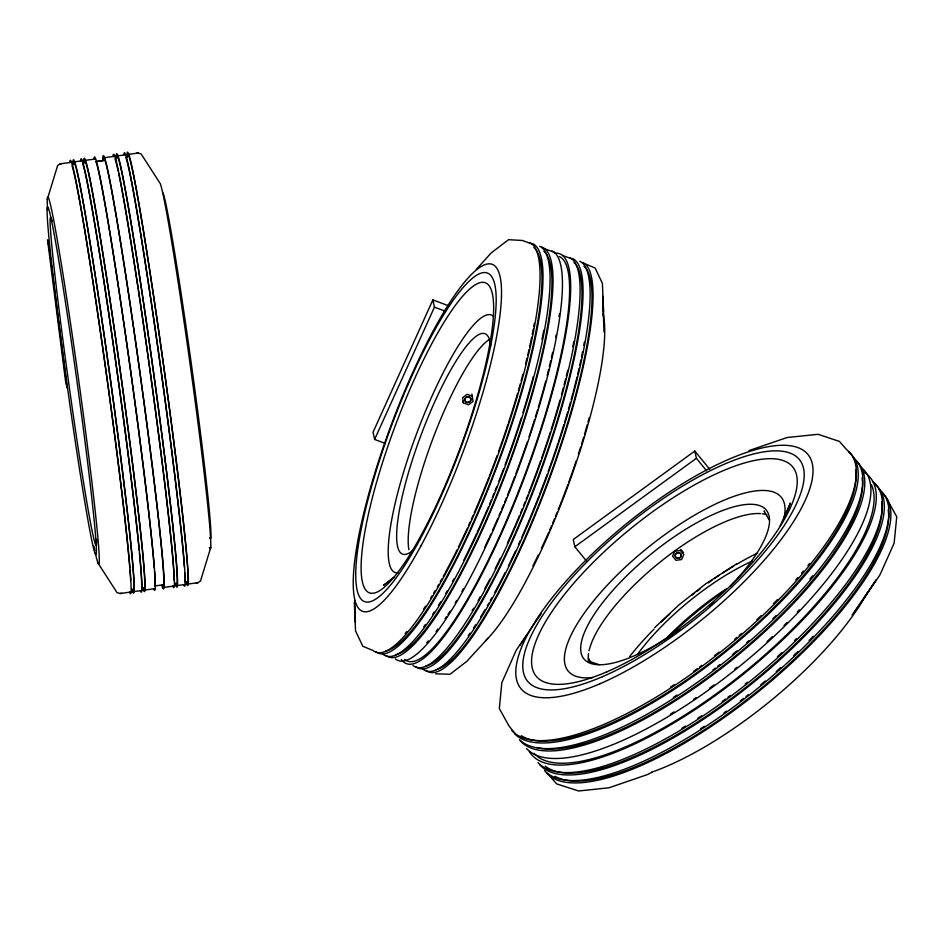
<?xml version="1.0" encoding="UTF-8"?>
<svg xmlns="http://www.w3.org/2000/svg" width="944" height="944" viewBox="0 0 944 944"><rect width="100%" height="100%" fill="white"/><g stroke="black" fill="none" stroke-linecap="round" stroke-linejoin="round"><path stroke-width="1.42" d="M47.342 199.231L57.631 165.542L60.192 163.831L71.402 162.321M210.807 547.308L200.506 580.997L197.945 582.708L186.735 584.218M785.42 516.297L790.388 503.046L780.157 525.914M449.285 306.057L432.883 299.921L373.045 432.199L374.615 439.432L385.553 443.527M374.615 439.432L434.441 307.154L432.883 299.921M865.542 595.994L869.483 589.847M519.991 645.283L526.599 635.454M870.215 588.749L876.091 580.017L852.09 615.087M541.313 613.565L516.179 650.322L501.819 682.748L499.329 708.555L508.946 725.877L515.129 733.594M854.768 611.736L879.902 574.979L894.121 543.189L896.753 516.746L887.136 499.423M476.283 269.477L491.187 252.909L508.556 239.682L522.339 240.472L531.968 243.977M487.906 638.345L466.773 661.378L450.04 674.252L435.609 673.815M654.664 627.666L679.102 604.762L705.9 583.711L736.544 563.91M394.38 576.926L383.441 585.339L394.557 577.315M709.735 469.321L694.819 451.043L573.268 539.52L574.837 546.753L586.956 561.597M574.837 546.753L696.389 458.288L694.819 451.043M651.95 772.286L647.1 774.694L608.986 787.78L578.637 790.989L556.653 783.886L549.656 775.897M748.981 450.607L787.084 437.52L818.118 434.311L839.428 441.414L846.426 449.403A218.772 72.11 -39.2 0 1 733.795 641.212A218.772 72.11 -39.2 0 1 511.943 730.609M72.924 162.061L82.222 160.81M83.745 160.551L95.58 158.958M102.825 157.908L114.672 156.303M116.195 156.043L125.481 154.804M127.003 154.545L138.213 153.034L141.152 153.978L160.244 183.573A185.201 5.416 82.1 0 1 193.485 388.869A185.201 5.416 82.1 0 1 209.403 547.461M95.568 161.625L103.203 160.563A216.07 6.325 82.1 0 1 139.806 371.96A216.07 6.325 82.1 0 1 162.203 584.914M104.855 160.386L95.946 161.625A216.07 6.325 82.1 0 1 126.378 341.138A216.07 6.325 82.1 0 1 154.273 567.969M154.568 585.976L163.843 584.737M97.905 562.966L116.997 592.561L119.935 593.505L131.133 591.994M132.656 591.735L141.954 590.496M143.476 590.236L155.312 588.631M162.557 587.581L174.404 585.976M175.926 585.728L185.225 584.478M136.55 153.211L138.213 153.034M60.192 163.831L61.856 163.642M196.281 582.896L197.945 582.708M119.935 593.505L121.587 593.328M588.124 660.989L599.074 664.67M544.924 248.827L554.352 252.343M562.589 255.435L572.017 258.963M584.973 263.801L595.145 268.002L602.402 283.377L603.629 312.11M434.441 307.154L445.379 311.249M472.366 396.268L467.174 394.321L462.654 397.613L463.327 402.852L468.507 404.787L473.038 401.495L471.906 394.12M696.389 458.288L706.631 470.844M680.813 549.384L683.35 552.488M764.522 511.66L764.097 510.999L769.053 519.778M588.655 658.511L590.779 662.275M462.855 400.704L463.327 402.852M603.653 316.924L602.744 296.357M354.802 606.791L355.357 622.108L354.59 600.054M602.744 296.593L603.995 332.052M354.319 602.178L355.546 630.911L362.815 646.286L372.986 650.475A218.772 45.324 -69.5 0 0 491.647 471.788A218.772 45.324 -69.5 0 0 529.702 242.549M880.953 491.706A218.772 72.11 -39.2 0 1 768.322 683.515A218.772 72.11 -39.2 0 1 546.47 772.912M864.256 472.354A218.772 72.11 -39.2 0 1 751.566 667.479A218.772 72.11 -39.2 0 1 529.301 751.518M872.504 481.369A218.772 72.11 -39.2 0 1 759.885 673.178A218.772 72.11 -39.2 0 1 538.033 762.563M879.029 489.358A218.772 72.11 -39.2 0 1 766.41 681.167A218.772 72.11 -39.2 0 1 544.558 770.564M874.427 483.717A218.772 72.11 -39.2 0 1 761.808 675.526A218.772 72.11 -39.2 0 1 539.944 764.923M881.637 501.878A216.07 71.213 -39.2 0 1 744.25 688.648A216.07 71.213 -39.2 0 1 545.195 766.15M888.151 509.878A216.07 71.213 -39.2 0 1 755.176 693.144A216.07 71.213 -39.2 0 1 554.919 776.287M867.088 593.233A185.201 61.041 -39.2 0 1 651.679 772.216M854.863 459.74A218.772 72.11 -39.2 0 1 742.232 651.549A218.772 72.11 -39.2 0 1 520.38 740.946M862.061 477.912A216.07 71.213 -39.2 0 1 737.889 654.015A216.07 71.213 -39.2 0 1 536.617 747.471M871.395 484.638A216.07 71.213 -39.2 0 1 744.674 671.998A216.07 71.213 -39.2 0 1 537.136 756.274M536.027 755.353A216.07 71.213 -39.2 0 1 533.985 753.324M629.554 656.658A143.736 47.377 -39.2 0 1 653.98 629.129M661.225 621.99A143.736 47.377 -39.2 0 1 669.91 613.871M692.247 594.956A143.736 47.377 -39.2 0 1 694.524 593.162M696.825 591.381A143.736 47.377 -39.2 0 1 700.271 588.749M708.319 582.837A143.736 47.377 -39.2 0 1 711.906 580.289M714.313 578.625A143.736 47.377 -39.2 0 1 719.151 575.333M722.797 572.925A143.736 47.377 -39.2 0 1 733.641 566.117M736.013 564.689A143.736 47.377 -39.2 0 1 756.887 553.373M813.197 636.315A216.07 71.213 -39.2 0 1 809.114 640.504M797.916 651.608A216.07 71.213 -39.2 0 1 793.692 655.643M780.676 667.609A216.07 71.213 -39.2 0 1 776.251 671.526M765.218 681.002A216.07 71.213 -39.2 0 1 760.758 684.707M748.273 694.737A216.07 71.213 -39.2 0 1 745.984 696.53M743.683 698.3A216.07 71.213 -39.2 0 1 740.226 700.944M726.396 711.139A216.07 71.213 -39.2 0 1 723.977 712.873M704.342 726.231A216.07 71.213 -39.2 0 1 700.649 728.626M860.999 467.268A218.772 72.11 -39.2 0 1 748.38 659.077A218.772 72.11 -39.2 0 1 526.516 748.462M852.939 457.392A218.772 72.11 -39.2 0 1 741.996 647.785A218.772 72.11 -39.2 0 1 519.46 739.648M848.337 451.751A218.772 72.11 -39.2 0 1 737.394 642.144A218.772 72.11 -39.2 0 1 514.858 734.007M855.547 469.923A216.07 71.213 -39.2 0 1 721.086 654.357A216.07 71.213 -39.2 0 1 521.182 735.647M796.571 638.569A216.07 71.213 -39.2 0 1 794.506 640.587M781.797 652.67A216.07 71.213 -39.2 0 1 777.443 656.658M747.459 682.217A216.07 71.213 -39.2 0 1 745.182 684.034M730.243 695.563A216.07 71.213 -39.2 0 1 727.93 697.274M725.629 698.985A216.07 71.213 -39.2 0 1 722.172 701.498M701.522 715.812A216.07 71.213 -39.2 0 1 697.817 718.242M685.556 726.019A216.07 71.213 -39.2 0 1 681.91 728.237M799.332 609.836A216.07 71.213 -39.2 0 1 797.255 612.042M787.084 622.45A216.07 71.213 -39.2 0 1 784.027 625.471M772.452 636.563A216.07 71.213 -39.2 0 1 767.035 641.554M737.087 667.207A216.07 71.213 -39.2 0 1 734.821 669.025M714.124 684.884A216.07 71.213 -39.2 0 1 709.51 688.223M696.165 697.581A216.07 71.213 -39.2 0 1 693.698 699.244M674.04 711.918A216.07 71.213 -39.2 0 1 670.393 714.136M812.666 575.746A216.07 71.213 -39.2 0 1 809.94 579.014M775.98 615.606A216.07 71.213 -39.2 0 1 772.876 618.627M749.052 640.539A216.07 71.213 -39.2 0 1 746.834 642.475M736.898 650.888A216.07 71.213 -39.2 0 1 732.426 654.581M719.894 664.564A216.07 71.213 -39.2 0 1 717.593 666.334M715.292 668.104A216.07 71.213 -39.2 0 1 712.98 669.851M677.025 695.079A216.07 71.213 -39.2 0 1 673.332 697.439M592.549 677.556A137.482 45.312 -39.2 0 1 643.926 550.812A137.482 45.312 -39.2 0 1 783.591 519.46M679.727 629.672A117.693 38.787 -39.2 0 1 584.395 632.586A117.693 38.787 -39.2 0 1 729.441 508.12A117.693 38.787 -39.2 0 1 730.408 586.177M713.924 602.248A117.693 38.787 -39.2 0 1 709.593 606.131M670.157 635.277A165.542 54.563 -39.2 0 1 725.37 590.165M809.657 563.426A216.07 71.213 -39.2 0 1 807.911 565.586M803.415 571.026A216.07 71.213 -39.2 0 1 801.562 573.22M797.774 577.622A216.07 71.213 -39.2 0 1 795.839 579.828M777.49 599.546A216.07 71.213 -39.2 0 1 773.514 603.57M761.076 615.689A216.07 71.213 -39.2 0 1 756.793 619.701M741.418 633.518A216.07 71.213 -39.2 0 1 739.199 635.442M736.993 637.33A216.07 71.213 -39.2 0 1 734.81 639.194M719.092 652.068A216.07 71.213 -39.2 0 1 714.514 655.679M701.84 665.319A216.07 71.213 -39.2 0 1 699.539 667.019M697.238 668.694A216.07 71.213 -39.2 0 1 693.793 671.184M674.193 684.671A216.07 71.213 -39.2 0 1 670.5 687.079M667.786 636.929A117.693 38.787 -39.2 0 1 726.255 588.926M637.353 654.534A117.693 38.787 -39.2 0 1 751.92 561.279M588.324 660.127A117.693 38.787 -39.2 0 1 588.525 653.649M589.068 650.758A117.693 38.787 -39.2 0 1 660.906 561.444A117.693 38.787 -39.2 0 1 760.616 513.607M762.304 513.772A117.693 38.787 -39.2 0 1 766.906 514.787M582.696 262.385A218.772 45.324 -69.5 0 1 544.641 491.612A218.772 45.324 -69.5 0 1 425.98 670.311M554.966 253.228A218.772 45.324 -69.5 0 1 524.274 477.959A218.772 45.324 -69.5 0 1 401.377 659.526M569.751 257.535A218.772 45.324 -69.5 0 1 531.684 486.762A218.772 45.324 -69.5 0 1 413.024 665.461M579.758 261.276A218.772 45.324 -69.5 0 1 541.691 490.514A218.772 45.324 -69.5 0 1 423.042 669.202M572.689 258.632A218.772 45.324 -69.5 0 1 534.634 487.871A218.772 45.324 -69.5 0 1 415.974 666.558M573.976 262.574A216.07 44.769 -69.5 0 1 539.685 472.802A216.07 44.769 -69.5 0 1 425.956 665.968M583.982 266.326A216.07 44.769 -69.5 0 1 549.703 476.543A216.07 44.769 -69.5 0 1 435.975 669.721M602.886 313.526A185.201 38.374 -69.5 0 1 570.683 478.49A185.201 38.374 -69.5 0 1 485.511 640.752M589.08 417.98A175.372 36.332 -69.5 0 1 588.006 421.992M587.251 424.706A175.372 36.332 -69.5 0 1 584.501 434.37M583.675 437.178A175.372 36.332 -69.5 0 1 581.539 444.223M580.654 447.055A175.372 36.332 -69.5 0 1 578.401 454.135M576.111 461.12A175.372 36.332 -69.5 0 1 568.843 482.006M567.816 484.803A175.372 36.332 -69.5 0 1 562.069 500.013M561.538 501.382A175.372 36.332 -69.5 0 1 558.293 509.559M557.184 512.273A175.372 36.332 -69.5 0 1 555.509 516.356M554.388 519.07A175.372 36.332 -69.5 0 1 552.677 523.106M551.544 525.784A175.372 36.332 -69.5 0 1 549.821 529.773M548.665 532.416A175.372 36.332 -69.5 0 1 541.455 548.275M538.198 555.143A175.372 36.332 -69.5 0 1 532.923 565.822M584.36 342.165A216.07 44.769 -69.5 0 1 583.793 345.28M582.566 351.805A216.07 44.769 -69.5 0 1 581.48 357.186M580.902 359.924A216.07 44.769 -69.5 0 1 579.699 365.505M579.061 368.325A216.07 44.769 -69.5 0 1 577.728 374.048M577.044 376.951A216.07 44.769 -69.5 0 1 573.327 391.63M572.973 392.964A216.07 44.769 -69.5 0 1 571.167 399.666M570.412 402.38A216.07 44.769 -69.5 0 1 568.465 409.259M567.663 412.032A216.07 44.769 -69.5 0 1 564.748 421.838M563.887 424.67A216.07 44.769 -69.5 0 1 558.494 441.639M558.034 443.055A216.07 44.769 -69.5 0 1 548.145 471.622M547.154 474.36A216.07 44.769 -69.5 0 1 539.472 494.691M538.953 496.025A216.07 44.769 -69.5 0 1 521.466 537.95M520.297 540.546A216.07 44.769 -69.5 0 1 518.551 544.417M515.495 551.084A216.07 44.769 -69.5 0 1 508.415 565.94M505.158 572.512A216.07 44.769 -69.5 0 1 494.821 592.372M491.836 597.788A216.07 44.769 -69.5 0 1 490.349 600.455M488.85 603.098A216.07 44.769 -69.5 0 1 487.352 605.694M485.122 609.517A216.07 44.769 -69.5 0 1 480.685 616.869M475.611 624.881A216.07 44.769 -69.5 0 1 473.475 628.114M470.029 633.153A216.07 44.769 -69.5 0 1 468.224 635.725M541.419 246.95A218.772 45.324 -69.5 0 1 505.736 473.652A218.772 45.324 -69.5 0 1 385.943 655.325M543.945 251.34A216.07 44.769 -69.5 0 1 509.654 461.569A216.07 44.769 -69.5 0 1 395.925 654.735M559.367 256.544A216.07 44.769 -69.5 0 1 521.784 482.939A216.07 44.769 -69.5 0 1 404.587 659.419M573.787 341.539A216.07 44.769 -69.5 0 1 572.807 346.731M567.722 370.308A216.07 44.769 -69.5 0 1 566.317 376.113M565.598 379.04A216.07 44.769 -69.5 0 1 564.087 384.928M563.32 387.89A216.07 44.769 -69.5 0 1 561.527 394.568M560.016 400.008A216.07 44.769 -69.5 0 1 551.225 429.402M550.317 432.234A216.07 44.769 -69.5 0 1 548.016 439.302M547.579 440.647A216.07 44.769 -69.5 0 1 541.561 458.288M540.593 461.026A216.07 44.769 -69.5 0 1 528.947 492.284M527.873 495.022A216.07 44.769 -69.5 0 1 526.233 499.128M525.135 501.866A216.07 44.769 -69.5 0 1 523.472 505.972M522.351 508.71A216.07 44.769 -69.5 0 1 520.663 512.804M519.53 515.518A216.07 44.769 -69.5 0 1 507.388 543.213M500.344 558.187A216.07 44.769 -69.5 0 1 495.152 568.772M489.96 578.943A216.07 44.769 -69.5 0 1 484.815 588.619M480.331 596.714A216.07 44.769 -69.5 0 1 478.089 600.655M473.628 608.266A216.07 44.769 -69.5 0 1 472.142 610.721M559.403 313.951A216.07 44.769 -69.5 0 1 559.025 316.806M556.122 334.931A216.07 44.769 -69.5 0 1 555.65 337.504M552.629 352.348A216.07 44.769 -69.5 0 1 551.379 357.977M550.73 360.82A216.07 44.769 -69.5 0 1 549.361 366.591M548.653 369.505A216.07 44.769 -69.5 0 1 547.178 375.37M545.656 381.282A216.07 44.769 -69.5 0 1 538.34 407.265M537.502 410.085A216.07 44.769 -69.5 0 1 535.331 417.142M534.446 419.962A216.07 44.769 -69.5 0 1 529.018 436.73M527.2 442.134A216.07 44.769 -69.5 0 1 515.931 473.558M514.905 476.272A216.07 44.769 -69.5 0 1 511.282 485.676M510.739 487.045A216.07 44.769 -69.5 0 1 507.471 495.258M506.362 497.995A216.07 44.769 -69.5 0 1 504.686 502.102M503.565 504.828A216.07 44.769 -69.5 0 1 501.866 508.91M500.721 511.624A216.07 44.769 -69.5 0 1 498.998 515.66M497.842 518.339A216.07 44.769 -69.5 0 1 492.626 530.198M490.88 534.056A216.07 44.769 -69.5 0 1 489.712 536.605M489.086 537.974A216.07 44.769 -69.5 0 1 484.614 547.532M463.41 588.773A216.07 44.769 -69.5 0 1 461.923 591.428M456.695 600.419A216.07 44.769 -69.5 0 1 455.22 602.886M450.087 611.169A216.07 44.769 -69.5 0 1 447.928 614.532M446.5 616.692A216.07 44.769 -69.5 0 1 445.096 618.804M437.851 629.082A216.07 44.769 -69.5 0 1 436.069 631.442M428.328 640.917A216.07 44.769 -69.5 0 1 426.688 642.746M552.075 250.927A218.772 45.324 -69.5 0 1 514.02 480.154A218.772 45.324 -69.5 0 1 395.359 658.853M543.756 330.306A216.07 44.769 -69.5 0 1 541.986 339.498M533.289 376.656A216.07 44.769 -69.5 0 1 522.964 412.504M521.194 418.168A216.07 44.769 -69.5 0 1 517.985 428.069M517.548 429.414A216.07 44.769 -69.5 0 1 505.087 464.849M503.565 468.932A216.07 44.769 -69.5 0 1 498.916 481.051M496.756 486.526A216.07 44.769 -69.5 0 1 495.104 490.632M493.995 493.37A216.07 44.769 -69.5 0 1 492.32 497.476M491.199 500.202A216.07 44.769 -69.5 0 1 489.499 504.285M488.355 506.987A216.07 44.769 -69.5 0 1 477.345 531.979M476.72 533.348A216.07 44.769 -69.5 0 1 463.823 560.122M454.029 578.755A216.07 44.769 -69.5 0 1 452.542 581.469M447.314 590.708A216.07 44.769 -69.5 0 1 445.828 593.269M440.636 601.883A216.07 44.769 -69.5 0 1 438.453 605.399M434.134 612.066A216.07 44.769 -69.5 0 1 432.73 614.178M425.484 624.456A216.07 44.769 -69.5 0 1 423.703 626.816M539.708 246.301A218.772 45.324 -69.5 0 1 501.653 475.528A218.772 45.324 -69.5 0 1 382.993 654.227M532.652 243.658A218.772 45.324 -69.5 0 1 494.585 472.885A218.772 45.324 -69.5 0 1 375.924 651.584M533.926 247.599A216.07 44.769 -69.5 0 1 499.647 457.816A216.07 44.769 -69.5 0 1 385.919 650.994M534.304 323.438A216.07 44.769 -69.5 0 1 533.749 326.553M533.266 329.137A216.07 44.769 -69.5 0 1 532.251 334.412M531.708 337.102A216.07 44.769 -69.5 0 1 529.643 346.778M529.006 349.599A216.07 44.769 -69.5 0 1 527.672 355.322M526.988 358.224A216.07 44.769 -69.5 0 1 525.548 364.054M522.929 374.237A216.07 44.769 -69.5 0 1 521.112 380.939M520.356 383.653A216.07 44.769 -69.5 0 1 518.409 390.533M517.607 393.306A216.07 44.769 -69.5 0 1 508.438 422.912M507.978 424.328A216.07 44.769 -69.5 0 1 498.585 451.527M497.099 455.633A216.07 44.769 -69.5 0 1 489.417 475.965M488.898 477.298A216.07 44.769 -69.5 0 1 474.313 512.627M473.156 515.282A216.07 44.769 -69.5 0 1 471.41 519.224M470.242 521.82A216.07 44.769 -69.5 0 1 468.507 525.69M467.339 528.227A216.07 44.769 -69.5 0 1 458.359 547.213M457.061 549.856A216.07 44.769 -69.5 0 1 445.403 572.465M444.766 573.645A216.07 44.769 -69.5 0 1 443.279 576.371M441.78 579.061A216.07 44.769 -69.5 0 1 440.293 581.728M438.795 584.371A216.07 44.769 -69.5 0 1 437.308 586.967M435.066 590.791A216.07 44.769 -69.5 0 1 433.579 593.28M432.104 595.735A216.07 44.769 -69.5 0 1 430.629 598.142M425.555 606.154A216.07 44.769 -69.5 0 1 423.419 609.387M406.781 631.595A216.07 44.769 -69.5 0 1 405.129 633.483M412.988 550.305A117.693 24.391 -69.5 0 1 421.944 432.659A117.693 24.391 -69.5 0 1 490.644 345.976M398.085 572.878A137.482 28.485 -69.5 0 1 415.797 435.857A137.482 28.485 -69.5 0 1 493.193 316.051M408.882 549.668A117.693 24.391 -69.5 0 1 434.098 435.479A117.693 24.391 -69.5 0 1 489.452 339.486M126.909 157.141A218.772 6.407 82.1 0 1 163.713 366.001A218.772 6.407 82.1 0 1 186.228 582.672M102.754 159.512A218.772 6.407 82.1 0 1 139.889 371.948A218.772 6.407 82.1 0 1 162.049 586.035M113.009 156.492A218.772 6.407 82.1 0 1 150.072 370.532A218.772 6.407 82.1 0 1 172.74 586.165M123.829 154.981A218.772 6.407 82.1 0 1 160.893 369.021A218.772 6.407 82.1 0 1 183.561 584.666M116.112 157.66A218.772 6.407 82.1 0 1 153.258 370.083A218.772 6.407 82.1 0 1 175.407 584.183M116.572 158.71A216.07 6.325 82.1 0 1 153.176 370.095A216.07 6.325 82.1 0 1 175.56 583.062M115.026 158.97A216.07 6.325 82.1 0 1 118.189 171.206M118.625 173.248A216.07 6.325 82.1 0 1 138.131 288.699M138.343 290.079A216.07 6.325 82.1 0 1 174.109 580.43M127.381 157.2A216.07 6.325 82.1 0 1 163.985 368.597A216.07 6.325 82.1 0 1 186.381 581.551M163.064 193.024A175.372 5.133 82.1 0 1 194.547 387.418A175.372 5.133 82.1 0 1 209.615 537.596M125.847 157.459A216.07 6.325 82.1 0 1 156.869 341.103A216.07 6.325 82.1 0 1 184.41 567.179M184.764 573.032A216.07 6.325 82.1 0 1 184.835 581.811M83.662 162.167A218.772 6.407 82.1 0 1 121.162 377.175A218.772 6.407 82.1 0 1 142.674 587.734M84.122 163.218A216.07 6.325 82.1 0 1 120.726 374.603A216.07 6.325 82.1 0 1 143.11 587.569M154.509 571.332A216.07 6.325 82.1 0 1 154.934 585.976M93.916 159.135A218.772 6.407 82.1 0 1 130.98 373.187A218.772 6.407 82.1 0 1 153.648 588.82M82.576 163.477A216.07 6.325 82.1 0 1 110.224 323.721A216.07 6.325 82.1 0 1 139.181 550.081M139.488 553.267A216.07 6.325 82.1 0 1 141.069 572.111M141.152 573.197A216.07 6.325 82.1 0 1 141.576 587.829M80.559 160.999A218.772 6.407 82.1 0 1 117.622 375.039A218.772 6.407 82.1 0 1 140.29 590.673M72.83 164.657A218.772 6.407 82.1 0 1 109.622 373.529A218.772 6.407 82.1 0 1 132.136 590.189M73.302 164.728A216.07 6.325 82.1 0 1 109.905 376.113A216.07 6.325 82.1 0 1 132.302 589.068M72.039 165.766A216.07 6.325 82.1 0 1 101.999 343.085A216.07 6.325 82.1 0 1 129.8 567.639M130.001 570.141A216.07 6.325 82.1 0 1 130.673 580.548M69.738 162.498A218.772 6.407 82.1 0 1 106.802 376.55A218.772 6.407 82.1 0 1 129.47 592.183M47.578 209.804A185.201 5.416 82.1 0 1 78.718 380.42A185.201 5.416 82.1 0 1 95.238 552.653M94.825 550.718A185.201 5.416 82.1 0 1 93.881 546.128M96.583 539.26A165.542 4.85 82.1 0 1 70.009 392.279A165.542 4.85 82.1 0 1 51.354 218.394M51.613 219.161A165.542 4.85 82.1 0 1 52.215 221.215M674.83 551.272L672.6 556.193L675.975 560.335L681.58 559.556L683.81 554.635L680.435 550.494L674.83 551.272M49.112 247.104L47.542 239.87L65.466 380.515L67.036 387.748L49.112 247.104M677.013 558.057A3.044 2.832 -12.2 0 0 681.214 555.001A3.044 2.832 -12.2 0 0 676.388 553.184A3.044 2.832 -12.2 0 0 677.013 558.057M676.612 557.998A3.044 2.832 -12.2 0 0 681.273 555.603A3.044 2.832 -12.2 0 0 676.836 553.078A3.044 2.832 -12.2 0 0 676.612 557.998M600.006 683.739A185.201 61.041 -39.2 0 0 812.583 465.239A185.201 61.041 -39.2 0 0 580.69 565.421A185.201 61.041 -39.2 0 0 600.006 683.739M602.508 676.659A175.372 57.808 -39.2 0 0 803.804 469.758A175.372 57.808 -39.2 0 0 584.218 564.618A175.372 57.808 -39.2 0 0 602.508 676.659M606.85 671.821A165.542 54.563 -39.2 0 0 796.854 476.519A165.542 54.563 -39.2 0 0 589.575 566.07A165.542 54.563 -39.2 0 0 606.85 671.821M466.643 402.203A3.044 2.832 -12.2 0 0 470.855 399.135A3.044 2.832 -12.2 0 0 466.029 397.33A3.044 2.832 -12.2 0 0 466.643 402.203M466.242 402.144A3.044 2.832 -12.2 0 0 470.914 399.737A3.044 2.832 -12.2 0 0 466.478 397.223A3.044 2.832 -12.2 0 0 466.242 402.144M420.776 546.198A185.201 38.374 -69.5 0 0 494.68 265.783A185.201 38.374 -69.5 0 0 366.697 501.547A185.201 38.374 -69.5 0 0 420.776 546.198M419.726 539.921A175.372 36.332 -69.5 0 0 489.7 274.385A175.372 36.332 -69.5 0 0 368.514 497.641A175.372 36.332 -69.5 0 0 419.726 539.921M421.472 534.693A165.542 34.303 -69.5 0 0 487.529 284.05A165.542 34.303 -69.5 0 0 373.14 494.774A165.542 34.303 -69.5 0 0 421.472 534.693M53.053 275.943A175.372 5.133 82.1 0 0 95.084 553.514A175.372 5.133 82.1 0 0 67.284 314.234A175.372 5.133 82.1 0 0 53.053 275.943"/></g></svg>
